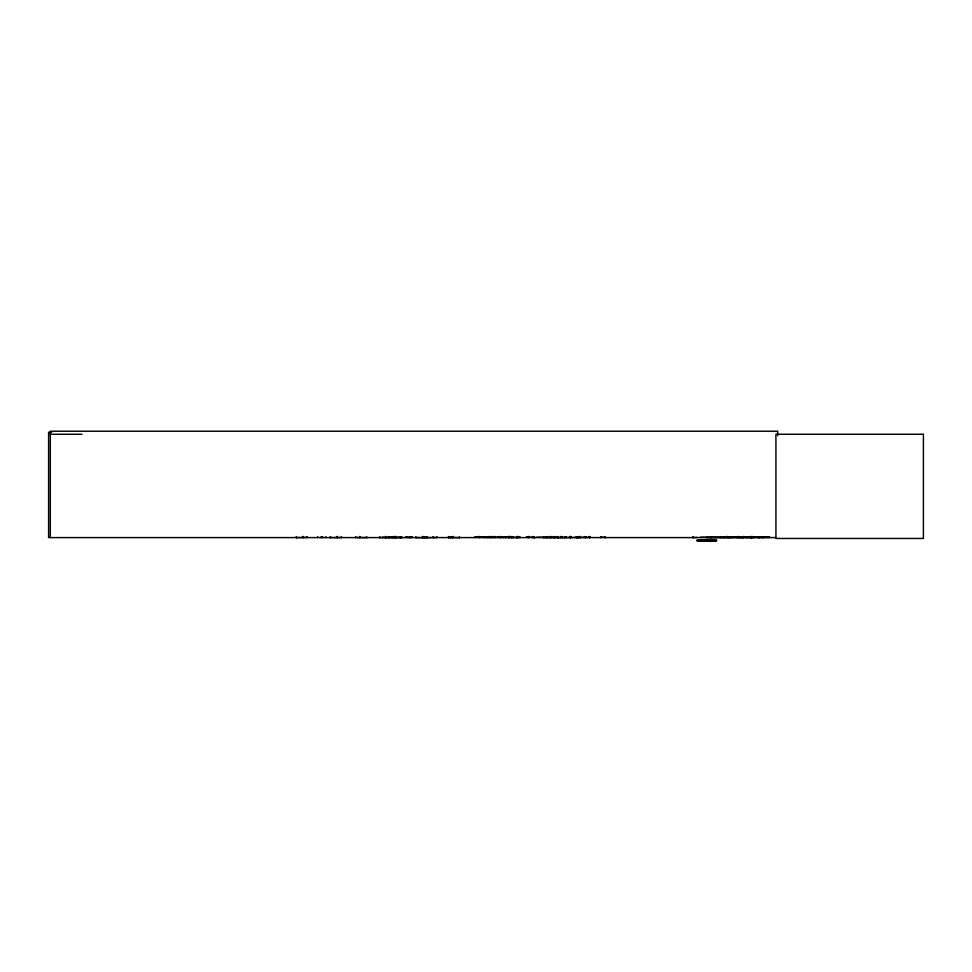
<?xml version="1.0" encoding="UTF-8"?>
<svg xmlns="http://www.w3.org/2000/svg" width="972" height="972" viewBox="0 0 972 972"><rect width="100%" height="100%" fill="white"/><g stroke="black" fill="none" stroke-linecap="round" stroke-linejoin="round"><path stroke-width="1.46" d="M715.21 537.334L715.21 536.726L715.088 537.455M692.866 537.455L692.878 536.799L692.914 537.589M330.322 537.455L330.346 536.799M341.439 537.455L329.812 537.589M296.302 537.455L296.326 536.799M307.286 537.455L307.31 536.799M564.866 537.455L564.89 536.799M503.654 537.455L503.678 536.799M511.551 537.455L511.588 536.799M505.476 537.455L505.501 536.799M513.204 537.455L513.228 536.799M519.728 537.455L475.199 536.799M589.749 537.455L589.785 536.799M433.184 537.455L433.208 536.799M411.302 536.799L411.192 537.48M406.114 537.589L406.017 536.726L405.98 537.455M729.753 537.577L729.097 537.589M739.51 537.334L738.489 537.334M751.259 537.577L751.83 537.565M753.847 537.577L754.406 537.565M760.614 537.334L761.246 537.334M742.013 537.565L742.73 537.565M741.065 537.334L742.487 537.334M746.217 537.565L745.779 536.726M749.995 537.565L749.035 537.334M758.962 537.589L759.727 537.54L758.913 536.726M769.241 537.565L769.399 537.552M740.822 537.589L741.539 537.565M751.222 537.589L751.052 536.508M751.854 537.589L751.964 536.508M753.579 537.334L753.434 537.565M762.959 537.589L763.628 537.565M763.372 537.589L763.834 537.334M739.704 537.589L739.267 537.565M746.253 537.589L746.97 537.589M758.488 537.589L758.986 537.37M761.465 537.589L762.218 537.565M766.021 537.334L766.507 537.565M436.671 537.48L432.467 537.589M51.638 432.297L48.6 432.297L48.6 537.589L776.118 537.589M48.6 434.253L81.94 434.253M382.178 537.297L401.715 537.297M536.398 537.188L555.935 537.164M700.241 537.188L769.69 537.127M307.31 537.37L295.792 537.589M405.227 537.48L406.004 537.37M411.302 537.37L408.641 537.589M526.86 536.799L535.171 537.589M589.785 537.37L543.251 537.589M600.635 536.799L605.738 537.589M697.009 537.37L692.599 537.589M769.727 537.334L706.279 537.589M697.058 540.116L716.51 540.116M697.021 540.359L716.546 540.359M697.046 540.736L716.534 540.736M697.021 540.772L716.546 540.772M452.879 537.48L452.843 536.508M452.247 537.455L452.211 536.799M605.034 537.455L604.997 536.799M720.446 537.455L720.422 536.799M506.023 537.455L505.987 536.799M576.688 537.455L576.663 536.799M459.537 537.48L459.464 536.799L459.379 537.589M448.505 537.455L459.999 537.589M355.691 537.455L367.185 537.589M739.109 537.334L738.21 537.565L738.234 536.508M731.649 537.565L731.843 537.54M777.636 435.699L777.636 431.216L50.313 431.216L50.313 537.589M758.695 536.726L758.707 537.589M758.597 536.726L758.597 537.589M752.34 536.508L752.34 537.589M747.857 536.726L747.857 537.589M743.75 536.508L743.75 537.589M743.361 536.508L743.361 537.589M743.07 536.726L742.96 537.589M737.699 536.508L737.699 537.589M736.8 536.726L736.8 537.589M733.52 536.726L733.52 537.589M730.154 536.726L730.154 537.589M728.526 536.726L728.526 537.589M727.578 536.508L727.578 537.589M727.202 536.508L727.202 537.589M724.881 536.726L724.881 537.589M723.97 536.726L723.97 537.589M722.5 536.726L722.5 537.589M720.337 536.726L720.337 537.589M711.565 536.726L711.565 537.589M710.654 536.726L710.654 537.589M707.021 536.726L707.021 537.589M604.9 536.726L604.9 537.589M600.975 536.508L601.121 537.589M600.538 536.726L600.538 537.589M589.883 536.726L589.883 537.589M589.445 536.508L589.445 537.589M589.299 536.508L589.299 537.589M585.812 536.726L585.812 537.589M585.521 536.726L585.521 537.589M584.16 536.726L584.16 537.589M580.563 536.508L580.563 537.589M580.296 536.508L580.296 537.589M578.85 536.508L578.838 537.589M578.571 536.508L578.571 537.589M578.085 536.726L578.133 537.589M577.915 536.726L577.915 537.589M576.578 536.726L576.578 537.589M576.262 536.726L576.262 537.589M570.953 536.508L570.953 537.589M570.479 536.508L570.479 537.589M570.248 536.508L570.248 537.589M569.884 536.508L569.884 537.589M566.117 536.726L566.117 537.589M564.963 536.726L564.963 537.589M564.404 536.726L564.319 537.589M562.241 536.726L562.253 537.589M561.208 536.508L561.208 537.589M560.844 536.508L560.844 537.589M557.539 536.508L557.539 537.589M556.992 536.726L556.992 537.589M554.684 536.508L554.611 537.589M554.502 536.726L554.502 537.589M554.149 536.508L554.064 537.589M550.917 536.508L550.917 537.589M550.444 536.508L550.444 537.589M546.616 536.726L546.616 537.589M543.482 536.726L543.482 537.589M534.406 536.726L534.406 537.589M534.296 536.726L534.296 537.589M533.81 536.726L533.81 537.589M532.607 536.508L532.62 537.589M528.865 536.508L528.865 537.589M528.61 536.508L528.61 537.589M526.763 536.726L526.763 537.589M519.862 536.726L519.862 537.589M518.003 536.508L518.003 537.589M517.76 536.508L517.76 537.589M517.432 536.508L517.432 537.589M513.325 536.726L513.325 537.589M512.815 536.726L512.815 537.589M511.673 536.726L511.673 537.589M511.102 536.508L511.102 537.589M510.835 536.508L510.932 537.589M509.364 536.508L509.364 537.589M509.085 536.508L509.085 537.589M508.903 536.508L508.927 537.589M508.356 536.508L508.38 537.589M505.902 536.726L505.902 537.589M505.598 536.726L505.598 537.589M503.775 536.726L503.775 537.589M502.779 536.726L502.779 537.589M500.823 536.726L500.823 537.589M500.459 536.508L500.459 537.589M500.179 536.508L500.179 537.589M499.827 536.726L499.827 537.589M497.688 536.726L497.688 537.589M495.331 536.508L495.246 537.589M494.712 536.508L494.784 537.589M492.597 536.726L492.597 537.589M492.269 536.508L492.294 537.589M491.735 536.508L491.747 537.589M490.119 536.508L490.119 537.589M489.827 536.508L489.827 537.589M489.706 536.726L489.706 537.589M488.017 536.508L488.029 537.589M487.154 536.726L487.251 537.589M486.243 536.726L486.243 537.589M484.384 536.726L484.384 537.589M484.202 536.726L484.19 537.589M479.658 536.508L479.658 537.589M479.269 536.508L479.269 537.589M475.114 536.726L475.114 537.589M452.466 536.508L452.393 537.589M452.102 536.726L452.102 537.589M450.704 536.726L450.704 537.589M450.607 536.726L450.607 537.589M448.687 537.589L448.687 536.508L448.529 537.589M448.396 536.726L448.396 537.589M436.853 536.508L436.89 537.589M433.318 536.726L433.318 537.589M431.495 537.589L415.323 537.589M427.06 536.726L427.06 537.589M426.927 536.726L426.927 537.589M425.019 536.726L425.019 537.589M424.278 536.508L424.29 537.589M422.917 536.508L422.917 537.589M422.528 536.508L422.528 537.589M415.943 536.726L415.943 537.589M412.213 536.508L412.152 537.589M411.411 536.726L411.411 537.589M409.504 536.726L409.504 537.589M407.803 536.508L407.803 537.589M402.408 537.589L379.104 537.589M401.715 536.726L401.715 537.589M400.719 536.726L400.719 537.589M400.197 536.726L400.197 537.589M396.139 536.508L396.139 537.589M395.738 536.508L395.75 537.589M395.41 536.508L395.41 537.589M394.134 536.508L394.134 537.589M393.745 536.508L393.745 537.589M392.178 536.726L392.178 537.589M389.602 536.726L389.602 537.589M389.335 536.726L389.213 537.589M386.103 536.508L386.103 537.589M385.775 536.508L385.775 537.589M379.797 536.726L379.797 537.589M366.578 536.726L366.578 537.589M360.041 536.508L360.041 537.589M359.652 536.508L359.652 537.589M355.594 536.726L355.594 537.589M341.537 536.726L341.537 537.589M337.393 536.508L337.393 537.589M337.005 536.508L337.005 537.589M330.419 536.726L330.419 537.589M325.924 536.726L325.924 537.589M322.68 536.726L322.68 537.589M321.853 536.726L321.793 537.589M320.967 536.726L320.967 537.589M317.662 536.726L317.662 537.589M307.395 536.726L307.395 537.589M303.325 536.508L303.325 537.589M302.948 536.508L302.948 537.589M296.411 536.726L296.411 537.589M923.4 434.253L775.923 434.253L775.923 538.464L923.4 538.464L923.4 434.253M750.603 537.589L750.603 536.508L750.506 537.589M558.438 537.589L558.438 536.726L558.378 537.589M516.533 537.589L516.582 536.726L516.448 537.589"/></g></svg>
